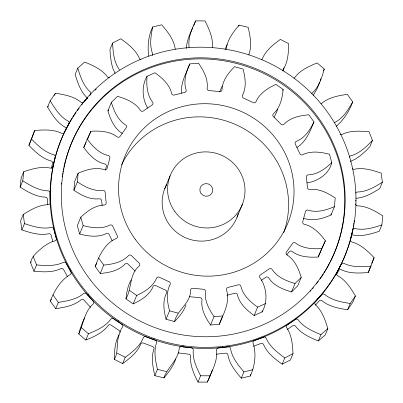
<?xml version="1.0" encoding="UTF-8"?>
<svg xmlns="http://www.w3.org/2000/svg" width="403" height="403" viewBox="0 0 403 403"><rect width="100%" height="100%" fill="white"/><g stroke="black" fill="none" stroke-linecap="round" stroke-linejoin="round"><path stroke-width="0.6" d="M175.748 358.962C173.31 366.07 168.756 372.231 163.92 377.893L154.828 375.661C152.878 367.032 150.934 357.652 153.941 349.038A2.035 1.985 22.5 0 0 152.616 346.52L143.352 343.054A2.035 1.985 22.5 0 0 140.702 344.076C137.347 352.554 129.746 358.363 122.628 363.602L114.301 359.31C114.507 351.028 114.815 342.127 119.081 334.792M114.301 359.31C118.195 353.204 116.522 345.965 117.973 339.21C118.885 334.953 119.958 330.641 122.537 327.05A2.035 1.985 22.5 0 0 121.857 324.304L113.671 318.768A2.035 1.985 22.5 0 0 110.835 319.141C105.48 326.561 96.66 330.369 88.453 333.765L85.839 340.077L78.766 333.961L80.288 328.415L83.154 320.884L84.776 317.836M296.83 147.548C305.887 142.012 310.159 131.358 313.957 121.913L308.864 114.784C299.913 115.601 290.291 117.495 283.898 124.396A2.035 1.985 22.5 0 1 281.042 124.159L273.501 116.724A2.035 1.985 22.5 0 1 273.269 113.913C280.246 107.757 282.291 98.267 283.143 89.421L275.904 84.388C267.824 88.166 259.487 93.224 255.94 101.868A2.035 1.985 22.5 0 1 253.19 102.609L243.558 98.11A2.035 1.985 22.5 0 1 242.369 95.531C246.757 87.295 245.326 77.663 243.059 69.049L234.551 66.722C228.289 73.029 222.28 80.66 221.993 89.965A2.035 1.985 22.5 0 1 219.685 91.587L209.127 90.569A2.035 1.985 22.5 0 1 207.117 88.529C208.341 79.225 203.641 70.636 198.543 63.256L189.788 63.916C186.11 72.026 183.194 81.29 186.151 90.116A2.035 1.985 22.5 0 1 184.564 92.428L174.348 95.017A2.035 1.985 22.5 0 1 171.764 93.763C169.668 84.549 162.303 78.016 154.959 72.742L147.014 76.308C146.4 85.25 146.919 94.982 152.742 102.307A2.035 1.985 22.5 0 1 152.062 105.027L143.428 110.906A2.035 1.985 22.5 0 1 140.576 110.593C135.438 102.619 126.3 98.886 117.565 96.362L111.394 102.407L107.903 110.825C110.447 119.49 114.311 128.502 122.305 133.484M226.939 295.233L234.753 293.258A2.035 1.985 22.5 0 1 237.337 294.512C239.432 303.726 246.797 310.255 254.142 315.529L262.086 311.962L262.192 310.632M262.086 311.962C268.197 301.459 266.801 287.309 259.844 277.551A2.035 1.985 22.5 0 1 260.524 274.826L269.159 268.947A2.035 1.985 22.5 0 1 272.01 269.264C277.148 277.239 286.286 280.967 295.021 283.495L301.197 277.45C298.653 268.781 294.789 259.769 286.795 254.792A2.035 1.985 22.5 0 1 286.483 251.986L292.497 243.523A2.035 1.985 22.5 0 1 295.273 242.863C302.784 248.646 312.632 249.145 321.71 248.586L325.372 240.798C319.987 233.478 313.287 226.254 304.038 224.209A2.035 1.985 22.5 0 1 302.774 221.66L305.444 211.635A2.035 1.985 22.5 0 1 307.801 210.079C316.768 213.016 326.173 210.205 334.48 206.608L335.185 198.009C327.639 192.926 318.909 188.317 309.494 189.491A2.035 1.985 22.5 0 1 307.424 187.506L306.426 177.129A2.035 1.985 22.5 0 1 308.088 174.867C317.458 174.635 325.286 168.812 331.785 162.616L329.453 154.243C320.677 151.991 310.93 150.536 302.497 154.823A2.035 1.985 22.5 0 1 299.872 153.644L295.334 144.168A2.035 1.985 22.5 0 1 296.094 141.468C304.784 138.093 310.058 129.932 313.957 121.913M102.145 205.646L101.677 200.765A2.035 1.985 22.5 0 0 99.612 198.785C90.191 199.953 81.461 195.344 73.915 190.266L74.62 181.667L78.106 173.25C86.413 169.653 95.818 166.837 104.785 169.774A2.035 1.985 22.5 0 0 107.143 168.217L109.812 158.198A2.035 1.985 22.5 0 0 108.548 155.649C99.299 153.603 92.599 146.38 87.214 139.06L90.877 131.267C99.954 130.713 109.802 131.207 117.313 136.99A2.035 1.985 22.5 0 0 120.089 136.33L126.104 127.867A2.035 1.985 22.5 0 0 125.791 125.066C117.797 120.084 113.933 111.077 111.394 102.407M73.915 190.266L77.401 181.849L78.106 173.25M303.273 218.562A2.035 1.985 22.5 0 1 304.315 218.497C313.282 221.433 322.687 218.617 330.994 215.021L331.095 213.797M186.02 304.799C183.849 311.323 179.27 316.693 174.549 321.549L166.041 319.226C163.774 310.607 162.344 300.976 166.731 292.744A2.035 1.985 22.5 0 0 165.542 290.16L155.911 285.662A2.035 1.985 22.5 0 0 153.16 286.402C149.614 295.046 141.277 300.104 133.197 303.882L125.958 298.855C126.668 292.321 127.801 285.581 131.222 279.858M125.958 298.855C131.967 288.422 129.091 274.166 139.317 265.94A2.035 1.985 22.5 0 0 139.09 263.134L131.544 255.693A2.035 1.985 22.5 0 0 128.688 255.462C122.295 262.363 112.674 264.252 103.722 265.073L98.629 257.94C102.528 249.925 107.803 241.765 116.492 238.39A2.035 1.985 22.5 0 0 117.253 235.69L112.714 226.209A2.035 1.985 22.5 0 0 110.09 225.03C101.657 229.317 91.909 227.866 83.134 225.615L80.802 217.242C87.3 211.046 95.128 205.218 104.498 204.991A2.035 1.985 22.5 0 0 106.16 202.724L105.163 192.347A2.035 1.985 22.5 0 0 103.097 190.367C93.677 191.536 84.947 186.932 77.401 181.849M186.236 48.436C186.846 41.151 189.606 34.22 192.81 27.716M47.473 204.679L47.398 199.233A2.035 1.985 22.5 0 0 45.438 197.148C36.144 196.931 27.812 191.929 20.15 187.138L21.147 178.035L23.762 171.723C32.29 168.897 41.534 166.076 50.546 168.116A2.035 1.985 22.5 0 0 52.904 166.56L55.13 157.165A2.035 1.985 22.5 0 0 53.73 154.687C44.758 152.309 37.827 145.513 31.51 139.065L34.698 130.496C43.69 129.776 53.372 129.207 61.694 133.307A2.035 1.985 22.5 0 0 64.374 132.36L68.837 123.802A2.035 1.985 22.5 0 0 68.072 121.076C59.926 116.684 54.798 108.483 50.209 100.745L55.407 93.214C64.334 94.634 73.895 96.342 81.043 102.281A2.035 1.985 22.5 0 0 83.889 101.994M20.15 187.138L22.764 180.826L23.762 171.723M351.411 234.949A2.035 1.985 22.5 0 1 352.454 234.884C361.466 236.924 370.71 234.103 379.238 231.277L381.853 224.965L382.85 215.862C375.188 211.071 366.856 206.069 357.562 205.852A2.035 1.985 22.5 0 1 355.602 203.767M175.537 49.141A2.035 1.985 22.5 0 1 175.088 48.204C173.643 39.096 167.507 31.641 161.719 24.81L152.687 26.976C150.954 35.65 149.317 45.065 152.541 53.594A2.035 1.985 22.5 0 1 152.153 55.543M216.396 354.217L225.554 353.154A2.035 1.985 22.5 0 1 227.912 354.796C229.357 363.904 235.493 371.359 241.281 378.19L250.313 376.024L250.656 374.332M250.313 376.024C254.837 365.924 256.625 353.763 253.074 343.094A2.035 1.985 22.5 0 1 254.328 340.585L263.497 337.185A2.035 1.985 22.5 0 1 266.176 338.233C269.788 346.761 277.531 352.595 284.795 357.899L293.006 353.663C292.568 344.782 291.848 335.215 286.659 327.669A2.035 1.985 22.5 0 1 287.263 324.929L295.298 319.458A2.035 1.985 22.5 0 1 298.144 319.851C303.691 327.301 312.597 331.18 320.934 334.646L327.841 328.586C325.251 320.022 322.229 310.874 315.373 304.733A2.035 1.985 22.5 0 1 315.292 301.918L321.725 294.694A2.035 1.985 22.5 0 1 324.571 294.407C331.719 300.346 341.281 302.054 350.207 303.474L355.406 295.943C350.817 288.205 345.688 280.004 337.543 275.612A2.035 1.985 22.5 0 1 336.777 272.886L341.24 264.328A2.035 1.985 22.5 0 1 343.92 263.381C352.242 267.481 361.924 266.912 370.916 266.192L374.105 257.623C367.793 251.175 360.861 244.379 351.884 242.001A2.035 1.985 22.5 0 1 350.484 239.523L352.711 230.128M51.403 168.172L52.516 163.477A2.035 1.985 22.5 0 0 51.116 160.999C42.139 158.621 35.207 151.825 28.895 145.377L34.698 130.496M284.07 67.704L283.042 70.999M105.385 170.152L106.327 166.61A2.035 1.985 22.5 0 0 105.062 164.066C95.813 162.021 89.113 154.797 83.728 147.478L87.214 139.06M78.766 333.961C83.366 323.911 84.484 311.605 93.184 303.887A2.035 1.985 22.5 0 0 93.189 301.076L86.554 293.802A2.035 1.985 22.5 0 0 83.698 293.49C76.656 299.414 67.145 301.016 58.314 302.366L55.695 308.678C64.53 307.328 74.041 305.726 81.084 299.802A2.035 1.985 22.5 0 1 83.94 300.114L90.574 307.388M320.254 80.343L320.707 78.681M293.958 78.177A2.035 1.985 22.5 0 0 294.779 77.547C300.134 70.127 308.955 66.319 317.161 62.923L324.234 69.039C321.891 77.537 319.146 86.675 312.431 92.801A2.035 1.985 22.5 0 0 311.902 93.682M277.556 109.238L276.866 111.616L274.09 117.344M212.351 369.939L209.807 376.926L207.323 382.115L197.989 382.079C194.009 374.125 189.843 365.461 190.649 356.328A2.035 1.985 22.5 0 0 188.755 354.182L178.952 352.978A2.035 1.985 22.5 0 0 177.909 353.073M225.03 49.267L227.196 44.572M219.595 91.889L222.229 86.096M336.676 274.388L338.626 270.64A2.035 1.985 22.5 0 1 341.306 269.693C349.628 273.793 359.31 273.224 368.302 272.504L370.856 265.648M222.426 316.446L219.313 324.355L210.557 325.02C205.459 317.64 200.759 309.051 201.984 299.741A2.035 1.985 22.5 0 0 199.974 297.701L189.415 296.684M319.66 82.056L317.232 88.428L313.212 95.4M28.895 145.377L31.51 139.065M66.203 128.124A2.035 1.985 22.5 0 0 65.457 127.388C57.312 122.996 52.183 114.795 47.594 107.057L50.209 100.745M54.455 95.511L55.407 93.214M109.349 77.613A2.035 1.985 22.5 0 1 107.47 76.837C101.924 69.387 93.017 65.508 84.68 62.042L77.774 68.102L75.159 74.414C77.749 82.978 80.771 92.126 87.627 98.267M22.764 180.826C30.427 185.617 38.759 190.619 48.053 190.836A2.035 1.985 22.5 0 1 50.012 192.921L50.148 202.608A2.035 1.985 22.5 0 1 48.244 204.679C39.051 204.805 30.789 209.731 23.233 214.497L20.618 220.809L21.868 229.922C30.427 232.778 39.685 235.71 48.753 233.73A2.035 1.985 22.5 0 1 51.156 235.307L52.869 241.775M21.868 229.922L24.482 223.61L23.233 214.497M65.916 129.418L66.349 128.366M141.08 59.649A2.035 1.985 22.5 0 1 139.438 58.455C135.826 49.927 128.083 44.093 120.819 38.789L112.608 43.025L109.994 49.337L110.271 55.105L111.435 63.13L112.961 68.737L115.162 73.411M50.063 195.495L50.501 194.442M67.397 276.579L63.578 269.597A2.035 1.985 22.5 0 0 60.873 268.625C52.566 272.695 42.904 272.005 33.953 271.234L30.522 262.64C32.094 255.573 38.048 251.291 43.247 246.858C46.829 244.309 50.566 241.83 54.924 240.873A2.035 1.985 22.5 0 0 56.259 238.405L53.77 228.995A2.035 1.985 22.5 0 0 51.367 227.418C42.3 229.398 33.041 226.466 24.482 223.61M87.854 138.561L90.877 131.267M33.953 271.234L36.567 264.922L33.137 256.328M55.211 234.435L55.649 233.382M152.687 26.976C148.359 35.953 147.332 46.375 148.732 56.178M80.802 217.242L77.316 225.66L79.648 234.027C88.423 236.279 98.171 237.735 106.604 233.448A2.035 1.985 22.5 0 1 109.228 234.627L112.165 240.757M55.695 308.678L50.289 301.106C54.37 290.85 60.374 280.266 70.203 274.599A2.035 1.985 22.5 0 0 70.893 271.879L66.193 263.285A2.035 1.985 22.5 0 0 63.488 262.313C55.181 266.383 45.519 265.693 36.567 264.922M79.648 234.027L83.134 225.615M147.014 76.308C141.433 85.874 142.063 98.745 147.7 108.12M70.419 270.912L70.852 269.859M193.772 25.475L195.677 20.885L205.011 20.921C208.991 28.875 213.157 37.539 212.351 46.672A2.035 1.985 22.5 0 0 212.557 47.69M135.156 271.108L128.058 264.111A2.035 1.985 22.5 0 0 125.202 263.879C118.809 270.776 109.188 272.67 100.236 273.486L95.143 266.358L98.629 257.94M87.824 295.147L88.257 294.094M100.236 273.486L103.722 265.073M189.788 63.916C186.287 73.316 180.373 82.822 181.647 93.214M164.671 188.916L170.121 175.768M238.601 26.255L239.08 25.107L248.172 27.339C250.122 35.968 252.066 45.348 249.059 53.962A2.035 1.985 22.5 0 0 249.014 54.989M117.762 321.534L118.2 320.486M133.197 303.882L136.682 295.47C144.763 291.686 153.1 286.634 156.646 277.989A2.035 1.985 22.5 0 1 159.397 277.249L169.028 281.747A2.035 1.985 22.5 0 1 170.217 284.327C165.829 292.558 167.265 302.195 169.527 310.809L166.041 319.226M122.628 363.602L125.242 357.29C132.36 352.051 139.962 346.242 143.317 337.764A2.035 1.985 22.5 0 1 145.967 336.742L155.231 340.208A2.035 1.985 22.5 0 1 156.56 342.726C153.548 351.34 155.493 360.72 157.442 369.35L154.828 375.661M153.498 339.528L153.936 338.475M174.549 321.549C177.335 309.534 191.012 303.217 190.594 289.893A2.035 1.985 22.5 0 1 192.901 288.266L203.46 289.283A2.035 1.985 22.5 0 1 205.47 291.324C204.245 300.633 208.945 309.222 214.043 316.602L210.557 325.02M282.679 90.539L283.143 89.421M163.92 377.893C167.467 367.294 178.282 360.035 179.259 348.293A2.035 1.985 22.5 0 1 181.567 346.666L191.37 347.87A2.035 1.985 22.5 0 1 193.264 350.016C192.458 359.149 196.624 367.813 200.603 375.767L197.989 382.079M182.65 346.751L183.088 345.698M237.019 217.237L242.465 204.089M323.523 70.757L324.234 69.039M219.313 324.355C223.615 313.453 230.476 301.787 226.436 289.742A2.035 1.985 22.5 0 1 228.027 287.43L238.238 284.84A2.035 1.985 22.5 0 1 240.823 286.095C242.918 295.308 250.283 301.837 257.628 307.116L265.572 303.545M207.323 382.115C211.323 371.838 217.932 361.577 216.562 350.101A2.035 1.985 22.5 0 1 218.401 347.975L228.169 346.842A2.035 1.985 22.5 0 1 230.526 348.484C231.972 357.592 238.108 365.047 243.896 371.878L252.928 369.712M222.521 347.497L222.96 346.444M254.142 315.529L257.628 307.116M320.964 103.611A2.035 1.985 22.5 0 0 321.916 103.198C328.959 97.274 338.47 95.672 347.305 94.322L352.711 101.894C349.25 111.188 343.754 119.943 336.137 126.371M241.281 378.19L243.896 371.878M331.785 162.616C329.266 173.859 317.876 181.32 307.005 182.902M261.053 338.077L261.492 337.024M261.104 280.478L265.673 277.365A2.035 1.985 22.5 0 1 268.524 277.682C273.662 285.656 282.8 289.384 291.535 291.908L295.021 283.495M301.197 277.45L297.711 285.863L291.535 291.908M330.994 215.021L334.48 206.608M286.891 254.928L289.011 251.94A2.035 1.985 22.5 0 1 291.787 251.281C299.298 257.064 309.146 257.562 318.224 257.003L321.71 248.586M325.372 240.798L318.224 257.003M340.107 134.194A2.035 1.985 22.5 0 0 342.127 134.375C350.434 130.305 360.096 130.995 369.047 131.766L372.478 140.36L369.863 146.672L365.879 150.848L359.753 156.142L354.937 159.371L350.217 161.452M253.437 346.263L260.882 343.497A2.035 1.985 22.5 0 1 263.562 344.545C267.174 353.073 274.917 358.907 282.181 364.211L284.795 357.899M355.552 201.193L355.985 200.14M293.006 353.663L290.392 359.975L282.181 364.211M317.499 299.429L317.932 298.376M339.699 267.27L340.137 266.217M352.318 168.62A2.035 1.985 22.5 0 0 354.247 169.27C363.315 167.29 372.574 170.222 381.132 173.078L382.382 182.191L379.767 188.503C372.513 193.052 364.655 197.828 355.884 198.251M287.163 329.533L292.684 325.77A2.035 1.985 22.5 0 1 295.53 326.163C301.076 333.613 309.983 337.492 318.32 340.958L320.934 334.646M327.841 328.586L325.226 334.898L318.32 340.958M315.494 305.071L319.111 301.006A2.035 1.985 22.5 0 1 321.957 300.719C329.105 306.658 338.666 308.366 347.593 309.786L350.207 303.474M355.406 295.943L352.791 302.255L347.593 309.786M371.727 263.361L374.105 257.623M368.302 272.504L370.916 266.192M83.728 147.478L86.086 142.466M95.143 266.358L96.891 263.073M195.677 20.885C191.883 28.845 187.984 37.555 189.052 46.587A2.035 1.985 22.5 0 1 188.871 47.599M50.289 301.106L51.423 299.102M352.711 101.894C348.348 109.581 343.432 117.767 335.412 122.089A2.035 1.985 22.5 0 0 334.686 122.819M47.594 107.057L48.284 106.054M239.08 25.107C233.458 31.902 227.529 39.378 226.36 48.395A2.035 1.985 22.5 0 1 225.937 49.332M84.272 101.566L87.733 97.692M30.522 262.64L31.318 261.804M372.478 140.36C366.342 146.778 359.541 153.528 350.691 155.815A2.035 1.985 22.5 0 0 349.315 157.251M107.903 110.825L108.79 109.959M382.382 182.191C374.825 186.957 366.564 191.883 357.37 192.009A2.035 1.985 22.5 0 0 355.678 193.077M85.839 340.077C94.045 336.681 102.866 332.873 108.221 325.453A2.035 1.985 22.5 0 1 111.057 325.08L119.243 330.616A2.035 1.985 22.5 0 1 120.22 332.374M381.853 224.965C373.324 227.791 364.08 230.612 355.068 228.572A2.035 1.985 22.5 0 0 353.159 229.206M214.043 316.602L222.799 315.937M200.603 375.767L209.943 375.803M157.442 369.35L166.535 371.581M169.527 310.809L178.035 313.131M116.915 352.998L125.242 357.29M129.444 290.437L136.682 295.47M81.381 327.649L88.453 333.765M52.904 294.795L58.314 302.366M77.774 68.102C80.368 76.666 83.386 85.814 90.242 91.955A2.035 1.985 22.5 0 1 90.322 94.77M112.608 43.025C113.047 51.906 113.767 61.473 118.956 69.019A2.035 1.985 22.5 0 1 119.278 70.001M121.51 164.898A88.05 85.899 22.5 0 1 233.936 123.812A88.05 85.899 22.5 0 1 283.788 232.617M353.043 228.007A153.286 149.533 22.5 0 1 148.506 337.674A153.286 149.533 22.5 0 1 72.233 118.235M72.888 117.197A153.286 149.533 22.5 0 1 75.93 112.608M77.341 110.603A153.286 149.533 22.5 0 1 79.144 108.13M81.764 104.735A153.286 149.533 22.5 0 1 82.917 103.299M84.086 101.883A153.286 149.533 22.5 0 1 85.275 100.478M86.484 99.088A153.286 149.533 22.5 0 1 87.703 97.712M89.783 95.461A153.286 149.533 22.5 0 1 90.625 94.569M94.962 90.222A153.286 149.533 22.5 0 1 96.297 88.952M354.212 220.753A153.286 149.533 22.5 0 1 354.046 221.967M353.864 223.176A153.286 149.533 22.5 0 1 353.673 224.39M353.471 225.599A153.286 149.533 22.5 0 1 353.265 226.803M238.198 213.711A38.844 37.897 22.5 0 1 186.478 238.143A38.844 37.897 22.5 0 1 166.782 184.433M261.658 59.725A2.035 1.985 22.5 0 0 262.298 58.924C265.653 50.446 273.254 44.637 280.372 39.398L288.699 43.69C288.498 52.511 288.095 62.052 283.077 69.638A2.035 1.985 22.5 0 0 282.78 70.626M65.926 159.114A142.435 138.949 22.5 0 1 253.286 68.883A142.435 138.949 22.5 0 1 330.012 262.388M329.735 262.932A142.435 138.949 22.5 0 1 324.037 272.942M323.392 273.969A142.435 138.949 22.5 0 1 320.012 279.007M318.234 281.47A142.435 138.949 22.5 0 1 316.405 283.898M313.368 287.687A142.435 138.949 22.5 0 1 312.587 288.619M311 290.462A142.435 138.949 22.5 0 1 310.194 291.369M61.382 184.161A142.435 138.949 22.5 0 1 61.493 182.952M62.198 176.917A142.435 138.949 22.5 0 1 62.374 175.718M62.561 174.519A142.435 138.949 22.5 0 1 62.757 173.32M62.964 172.121A142.435 138.949 22.5 0 1 63.18 170.927M63.407 169.734A142.435 138.949 22.5 0 1 63.644 168.545M63.891 167.356A142.435 138.949 22.5 0 1 65.765 159.699M135.282 239.337A88.05 85.899 22.5 0 0 286.427 226.41A88.05 85.899 22.5 0 0 197.173 104.034A88.05 85.899 22.5 0 0 135.282 239.337M174.741 211.414A38.844 37.897 22.5 0 0 241.488 206.366A38.844 37.897 22.5 0 0 202.654 152.002A38.844 37.897 22.5 0 0 174.741 211.414M201.037 193.511A6.473 6.317 22.5 0 0 212.159 192.669A6.473 6.317 22.5 0 0 205.686 183.607A6.473 6.317 22.5 0 0 201.037 193.511M81.93 286.387A153.286 149.533 22.5 0 0 344.273 257.351A153.286 149.533 22.5 0 0 183.526 48.138A153.286 149.533 22.5 0 0 81.93 286.387M90.514 280.08A142.435 138.949 22.5 0 0 334.294 253.099A142.435 138.949 22.5 0 0 184.922 58.697A142.435 138.949 22.5 0 0 90.514 280.08"/></g></svg>
